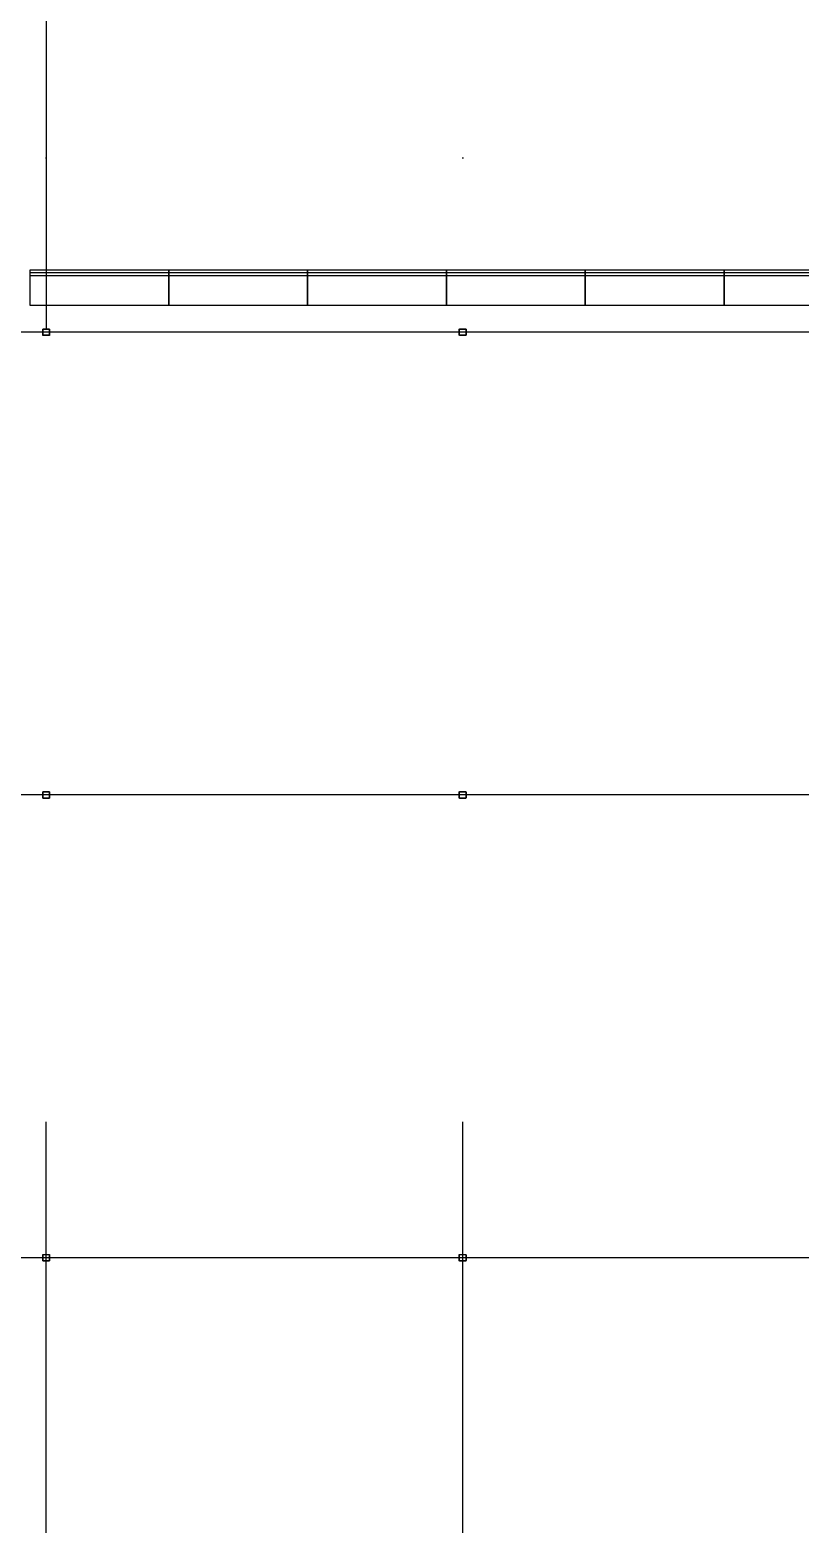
# Model space of a CAD drawing. Header units: millimetres. Extents: x 626570 to 643256, y 6233 to 11343.
# Drawn here: x 637879 to 638678, y 8210 to 9760 of the extents above; entities that cross this region are included whole.
import ezdxf

# ---------------------------------------------------------------- set-up
doc = ezdxf.new("R2010")
doc.units = ezdxf.units.MM
doc.header["$LTSCALE"] = 4000
doc.header["$MEASUREMENT"] = 0
doc.linetypes.add('DASHDOT', pattern=[1, 0.5, -0.25, 0, -0.25])
doc.layers.get('0').update_dxf_attribs({"linetype": 'CONTINUOUS'})
for name, color, linetype in [('1', 4, 'DASHDOT'), ('CALLOUTS', 7, 'CONTINUOUS'), ('MASTERFOUNDATION_1', 4, 'DASHDOT'), ('MASTERFOUNDATION_25', 7, 'CONTINUOUS'), ('RAP-NEW-20FT6', 4, 'CONTINUOUS')]:
    doc.layers.add(name, color=color, linetype=linetype)

# ---------------------------------------------------------------- blocks, each defined once
blk = doc.blocks.new('36-1265')
for p, q in [((0, 15.125), (144, 15.125)), ((0, 12.125), (144, 12.125))]:
    blk.add_line(p, q)
blk.add_lwpolyline([(0, 18.125), (144, 18.125), (144, -18.125), (0, -18.125)], close=True)
blk = doc.blocks.new('A$C74486B7B')
at = {"layer": 'RAP-NEW-20FT6', "ltscale": 0.25, "xscale": -1}
for p in [(-645.3, -281.3), (-501.3, -281.3), (-357.3, -281.3), (-213.3, -281.3), (-69.3, -281.3), (74.7, -281.3)]:
    blk.add_blockref('36-1265', p, dxfattribs=at)

msp = doc.modelspace()

# ---------------------------------------------------------------- linework, layer by layer
at = {"layer": '1', "linetype": 'Continuous'}
msp.add_line((637895.9, 9922.6), (637895.9, 9450.6), dxfattribs=at)
at = {"layer": 'MASTERFOUNDATION_1', "linetype": 'DASHDOT'}
for p, q in [((637895.9, 6627.5), (637895.9, 11123.2)), ((638328, 6627.5), (638328, 11123.2)), ((643023.9, 9446.6), (626796.6, 9446.6)), ((643023.9, 8966.6), (626796.6, 8966.6)), ((643023.9, 8486.6), (626795.2, 8486.6))]:
    msp.add_line(p, q, dxfattribs=at)
at = {"layer": 'MASTERFOUNDATION_25', "linetype": 'Continuous', "flags": 128}
for points in [[(637893.1, 9450.1), (637898.8, 9450.1), (637898.8, 9450.1), (637898.9, 9450.1), (637898.9, 9450.1), (637898.9, 9450.1), (637898.9, 9450.1), (637899, 9450.1), (637899, 9450.1), (637899, 9450.1), (637899, 9450.1), (637899, 9450.1), (637899.1, 9450.1), (637899.1, 9450.1), (637899.1, 9450), (637899.1, 9450), (637899.1, 9450), (637899.2, 9450), (637899.2, 9450), (637899.2, 9450), (637899.2, 9450), (637899.2, 9450), (637899.2, 9449.9), (637899.3, 9449.9), (637899.3, 9449.9), (637899.3, 9449.9), (637899.3, 9449.9), (637899.3, 9449.9), (637899.3, 9449.9), (637899.3, 9449.8), (637899.4, 9449.8), (637899.4, 9449.8), (637899.4, 9449.8), (637899.4, 9449.8), (637899.4, 9449.7), (637899.4, 9449.7), (637899.4, 9449.7), (637899.4, 9449.7), (637899.4, 9449.7), (637899.4, 9449.6), (637899.4, 9449.6), (637899.4, 9449.6), (637899.4, 9449.6), (637899.4, 9449.6), (637899.4, 9449.5), (637899.4, 9449.5), (637899.4, 9449.5), (637899.4, 9443.7), (637899.4, 9443.7), (637899.4, 9443.7), (637899.4, 9443.7), (637899.4, 9443.6), (637899.4, 9443.6), (637899.4, 9443.6), (637899.4, 9443.6), (637899.4, 9443.6), (637899.4, 9443.5), (637899.4, 9443.5), (637899.4, 9443.5), (637899.4, 9443.5), (637899.4, 9443.5), (637899.4, 9443.4), (637899.4, 9443.4), (637899.4, 9443.4), (637899.3, 9443.4), (637899.3, 9443.4), (637899.3, 9443.3), (637899.3, 9443.3), (637899.3, 9443.3), (637899.3, 9443.3), (637899.3, 9443.3), (637899.2, 9443.3), (637899.2, 9443.3), (637899.2, 9443.2), (637899.2, 9443.2), (637899.2, 9443.2), (637899.2, 9443.2), (637899.1, 9443.2), (637899.1, 9443.2), (637899.1, 9443.2), (637899.1, 9443.2), (637899.1, 9443.2), (637899, 9443.1), (637899, 9443.1), (637899, 9443.1), (637899, 9443.1), (637899, 9443.1), (637898.9, 9443.1), (637898.9, 9443.1), (637898.9, 9443.1), (637898.9, 9443.1), (637898.8, 9443.1), (637898.8, 9443.1), (637893.1, 9443.1), (637893, 9443.1), (637893, 9443.1), (637893, 9443.1), (637893, 9443.1), (637893, 9443.1), (637892.9, 9443.1), (637892.9, 9443.1), (637892.9, 9443.1), (637892.9, 9443.1), (637892.9, 9443.1), (637892.8, 9443.2), (637892.8, 9443.2), (637892.8, 9443.2), (637892.8, 9443.2), (637892.8, 9443.2), (637892.7, 9443.2), (637892.7, 9443.2), (637892.7, 9443.2), (637892.7, 9443.2), (637892.7, 9443.3), (637892.7, 9443.3), (637892.6, 9443.3), (637892.6, 9443.3), (637892.6, 9443.3), (637892.6, 9443.3), (637892.6, 9443.3), (637892.6, 9443.4), (637892.6, 9443.4), (637892.5, 9443.4), (637892.5, 9443.4), (637892.5, 9443.4), (637892.5, 9443.5), (637892.5, 9443.5), (637892.5, 9443.5), (637892.5, 9443.5), (637892.5, 9443.5), (637892.5, 9443.6), (637892.5, 9443.6), (637892.5, 9443.6), (637892.5, 9443.6), (637892.5, 9443.6), (637892.5, 9443.7), (637892.5, 9443.7), (637892.4, 9443.7), (637892.4, 9443.7), (637892.4, 9449.5), (637892.4, 9449.5), (637892.5, 9449.5), (637892.5, 9449.6), (637892.5, 9449.6), (637892.5, 9449.6), (637892.5, 9449.6), (637892.5, 9449.6), (637892.5, 9449.7), (637892.5, 9449.7), (637892.5, 9449.7), (637892.5, 9449.7), (637892.5, 9449.7), (637892.5, 9449.8), (637892.5, 9449.8), (637892.5, 9449.8), (637892.5, 9449.8), (637892.6, 9449.8), (637892.6, 9449.9), (637892.6, 9449.9), (637892.6, 9449.9), (637892.6, 9449.9), (637892.6, 9449.9), (637892.6, 9449.9), (637892.7, 9449.9), (637892.7, 9450), (637892.7, 9450), (637892.7, 9450), (637892.7, 9450), (637892.7, 9450), (637892.8, 9450), (637892.8, 9450), (637892.8, 9450), (637892.8, 9450.1), (637892.8, 9450.1), (637892.9, 9450.1), (637892.9, 9450.1), (637892.9, 9450.1), (637892.9, 9450.1), (637892.9, 9450.1), (637893, 9450.1), (637893, 9450.1), (637893, 9450.1), (637893, 9450.1), (637893, 9450.1), (637893.1, 9450.1)], [(637893.1, 9449.8), (637898.8, 9449.8), (637898.8, 9449.8), (637898.8, 9449.8), (637898.9, 9449.8), (637898.9, 9449.8), (637898.9, 9449.8), (637898.9, 9449.8), (637898.9, 9449.8), (637898.9, 9449.8), (637898.9, 9449.8), (637898.9, 9449.8), (637898.9, 9449.8), (637899, 9449.8), (637899, 9449.8), (637899, 9449.8), (637899, 9449.8), (637899, 9449.7), (637899, 9449.7), (637899, 9449.7), (637899, 9449.7), (637899, 9449.7), (637899, 9449.7), (637899, 9449.7), (637899, 9449.7), (637899.1, 9449.7), (637899.1, 9449.7), (637899.1, 9449.7), (637899.1, 9449.7), (637899.1, 9449.7), (637899.1, 9449.7), (637899.1, 9449.6), (637899.1, 9449.6), (637899.1, 9449.6), (637899.1, 9449.6), (637899.1, 9449.6), (637899.1, 9449.6), (637899.1, 9449.6), (637899.1, 9449.6), (637899.1, 9449.6), (637899.1, 9449.6), (637899.1, 9449.5), (637899.1, 9449.5), (637899.1, 9449.5), (637899.1, 9449.5), (637899.1, 9449.5), (637899.1, 9449.5), (637899.1, 9443.7), (637899.1, 9443.7), (637899.1, 9443.7), (637899.1, 9443.7), (637899.1, 9443.7), (637899.1, 9443.7), (637899.1, 9443.7), (637899.1, 9443.7), (637899.1, 9443.6), (637899.1, 9443.6), (637899.1, 9443.6), (637899.1, 9443.6), (637899.1, 9443.6), (637899.1, 9443.6), (637899.1, 9443.6), (637899.1, 9443.6), (637899.1, 9443.6), (637899.1, 9443.6), (637899.1, 9443.5), (637899.1, 9443.5), (637899.1, 9443.5), (637899.1, 9443.5), (637899, 9443.5), (637899, 9443.5), (637899, 9443.5), (637899, 9443.5), (637899, 9443.5), (637899, 9443.5), (637899, 9443.5), (637899, 9443.5), (637899, 9443.5), (637899, 9443.5), (637899, 9443.5), (637899, 9443.4), (637898.9, 9443.4), (637898.9, 9443.4), (637898.9, 9443.4), (637898.9, 9443.4), (637898.9, 9443.4), (637898.9, 9443.4), (637898.9, 9443.4), (637898.9, 9443.4), (637898.9, 9443.4), (637898.8, 9443.4), (637898.8, 9443.4), (637898.8, 9443.4), (637893.1, 9443.4), (637893.1, 9443.4), (637893, 9443.4), (637893, 9443.4), (637893, 9443.4), (637893, 9443.4), (637893, 9443.4), (637893, 9443.4), (637893, 9443.4), (637893, 9443.4), (637893, 9443.4), (637893, 9443.4), (637892.9, 9443.4), (637892.9, 9443.5), (637892.9, 9443.5), (637892.9, 9443.5), (637892.9, 9443.5), (637892.9, 9443.5), (637892.9, 9443.5), (637892.9, 9443.5), (637892.9, 9443.5), (637892.9, 9443.5), (637892.9, 9443.5), (637892.8, 9443.5), (637892.8, 9443.5), (637892.8, 9443.5), (637892.8, 9443.5), (637892.8, 9443.5), (637892.8, 9443.6), (637892.8, 9443.6), (637892.8, 9443.6), (637892.8, 9443.6), (637892.8, 9443.6), (637892.8, 9443.6), (637892.8, 9443.6), (637892.8, 9443.6), (637892.8, 9443.6), (637892.8, 9443.6), (637892.8, 9443.7), (637892.8, 9443.7), (637892.8, 9443.7), (637892.8, 9443.7), (637892.8, 9443.7), (637892.8, 9443.7), (637892.8, 9443.7), (637892.8, 9443.7), (637892.8, 9449.5), (637892.8, 9449.5), (637892.8, 9449.5), (637892.8, 9449.5), (637892.8, 9449.5), (637892.8, 9449.5), (637892.8, 9449.6), (637892.8, 9449.6), (637892.8, 9449.6), (637892.8, 9449.6), (637892.8, 9449.6), (637892.8, 9449.6), (637892.8, 9449.6), (637892.8, 9449.6), (637892.8, 9449.6), (637892.8, 9449.6), (637892.8, 9449.7), (637892.8, 9449.7), (637892.8, 9449.7), (637892.8, 9449.7), (637892.8, 9449.7), (637892.8, 9449.7), (637892.8, 9449.7), (637892.9, 9449.7), (637892.9, 9449.7), (637892.9, 9449.7), (637892.9, 9449.7), (637892.9, 9449.7), (637892.9, 9449.7), (637892.9, 9449.7), (637892.9, 9449.8), (637892.9, 9449.8), (637892.9, 9449.8), (637892.9, 9449.8), (637893, 9449.8), (637893, 9449.8), (637893, 9449.8), (637893, 9449.8), (637893, 9449.8), (637893, 9449.8), (637893, 9449.8), (637893, 9449.8), (637893, 9449.8), (637893, 9449.8), (637893.1, 9449.8), (637893.1, 9449.8)], [(638325.1, 9450.1), (638330.8, 9450.1), (638330.9, 9450.1), (638330.9, 9450.1), (638330.9, 9450.1), (638330.9, 9450.1), (638330.9, 9450.1), (638331, 9450.1), (638331, 9450.1), (638331, 9450.1), (638331, 9450.1), (638331, 9450.1), (638331.1, 9450.1), (638331.1, 9450.1), (638331.1, 9450), (638331.1, 9450), (638331.1, 9450), (638331.2, 9450), (638331.2, 9450), (638331.2, 9450), (638331.2, 9450), (638331.2, 9450), (638331.3, 9449.9), (638331.3, 9449.9), (638331.3, 9449.9), (638331.3, 9449.9), (638331.3, 9449.9), (638331.3, 9449.9), (638331.3, 9449.9), (638331.4, 9449.8), (638331.4, 9449.8), (638331.4, 9449.8), (638331.4, 9449.8), (638331.4, 9449.8), (638331.4, 9449.7), (638331.4, 9449.7), (638331.4, 9449.7), (638331.4, 9449.7), (638331.4, 9449.7), (638331.4, 9449.6), (638331.4, 9449.6), (638331.4, 9449.6), (638331.5, 9449.6), (638331.5, 9449.6), (638331.5, 9449.5), (638331.5, 9449.5), (638331.5, 9449.5), (638331.5, 9443.7), (638331.5, 9443.7), (638331.5, 9443.7), (638331.5, 9443.7), (638331.5, 9443.6), (638331.4, 9443.6), (638331.4, 9443.6), (638331.4, 9443.6), (638331.4, 9443.6), (638331.4, 9443.5), (638331.4, 9443.5), (638331.4, 9443.5), (638331.4, 9443.5), (638331.4, 9443.5), (638331.4, 9443.4), (638331.4, 9443.4), (638331.4, 9443.4), (638331.4, 9443.4), (638331.3, 9443.4), (638331.3, 9443.3), (638331.3, 9443.3), (638331.3, 9443.3), (638331.3, 9443.3), (638331.3, 9443.3), (638331.3, 9443.3), (638331.2, 9443.3), (638331.2, 9443.2), (638331.2, 9443.2), (638331.2, 9443.2), (638331.2, 9443.2), (638331.1, 9443.2), (638331.1, 9443.2), (638331.1, 9443.2), (638331.1, 9443.2), (638331.1, 9443.2), (638331, 9443.1), (638331, 9443.1), (638331, 9443.1), (638331, 9443.1), (638331, 9443.1), (638330.9, 9443.1), (638330.9, 9443.1), (638330.9, 9443.1), (638330.9, 9443.1), (638330.9, 9443.1), (638330.8, 9443.1), (638325.1, 9443.1), (638325.1, 9443.1), (638325, 9443.1), (638325, 9443.1), (638325, 9443.1), (638325, 9443.1), (638324.9, 9443.1), (638324.9, 9443.1), (638324.9, 9443.1), (638324.9, 9443.1), (638324.9, 9443.1), (638324.8, 9443.2), (638324.8, 9443.2), (638324.8, 9443.2), (638324.8, 9443.2), (638324.8, 9443.2), (638324.7, 9443.2), (638324.7, 9443.2), (638324.7, 9443.2), (638324.7, 9443.2), (638324.7, 9443.3), (638324.7, 9443.3), (638324.6, 9443.3), (638324.6, 9443.3), (638324.6, 9443.3), (638324.6, 9443.3), (638324.6, 9443.3), (638324.6, 9443.4), (638324.6, 9443.4), (638324.6, 9443.4), (638324.5, 9443.4), (638324.5, 9443.4), (638324.5, 9443.5), (638324.5, 9443.5), (638324.5, 9443.5), (638324.5, 9443.5), (638324.5, 9443.5), (638324.5, 9443.6), (638324.5, 9443.6), (638324.5, 9443.6), (638324.5, 9443.6), (638324.5, 9443.6), (638324.5, 9443.7), (638324.5, 9443.7), (638324.5, 9443.7), (638324.5, 9443.7), (638324.5, 9449.5), (638324.5, 9449.5), (638324.5, 9449.5), (638324.5, 9449.6), (638324.5, 9449.6), (638324.5, 9449.6), (638324.5, 9449.6), (638324.5, 9449.6), (638324.5, 9449.7), (638324.5, 9449.7), (638324.5, 9449.7), (638324.5, 9449.7), (638324.5, 9449.7), (638324.5, 9449.8), (638324.5, 9449.8), (638324.5, 9449.8), (638324.6, 9449.8), (638324.6, 9449.8), (638324.6, 9449.9), (638324.6, 9449.9), (638324.6, 9449.9), (638324.6, 9449.9), (638324.6, 9449.9), (638324.6, 9449.9), (638324.7, 9449.9), (638324.7, 9450), (638324.7, 9450), (638324.7, 9450), (638324.7, 9450), (638324.7, 9450), (638324.8, 9450), (638324.8, 9450), (638324.8, 9450), (638324.8, 9450.1), (638324.8, 9450.1), (638324.9, 9450.1), (638324.9, 9450.1), (638324.9, 9450.1), (638324.9, 9450.1), (638324.9, 9450.1), (638325, 9450.1), (638325, 9450.1), (638325, 9450.1), (638325, 9450.1), (638325.1, 9450.1), (638325.1, 9450.1)], [(638325.1, 9449.8), (638330.8, 9449.8), (638330.8, 9449.8), (638330.9, 9449.8), (638330.9, 9449.8), (638330.9, 9449.8), (638330.9, 9449.8), (638330.9, 9449.8), (638330.9, 9449.8), (638330.9, 9449.8), (638330.9, 9449.8), (638330.9, 9449.8), (638331, 9449.8), (638331, 9449.8), (638331, 9449.8), (638331, 9449.8), (638331, 9449.8), (638331, 9449.7), (638331, 9449.7), (638331, 9449.7), (638331, 9449.7), (638331, 9449.7), (638331, 9449.7), (638331.1, 9449.7), (638331.1, 9449.7), (638331.1, 9449.7), (638331.1, 9449.7), (638331.1, 9449.7), (638331.1, 9449.7), (638331.1, 9449.7), (638331.1, 9449.7), (638331.1, 9449.6), (638331.1, 9449.6), (638331.1, 9449.6), (638331.1, 9449.6), (638331.1, 9449.6), (638331.1, 9449.6), (638331.1, 9449.6), (638331.1, 9449.6), (638331.1, 9449.6), (638331.1, 9449.6), (638331.1, 9449.5), (638331.1, 9449.5), (638331.1, 9449.5), (638331.1, 9449.5), (638331.1, 9449.5), (638331.1, 9449.5), (638331.1, 9443.7), (638331.1, 9443.7), (638331.1, 9443.7), (638331.1, 9443.7), (638331.1, 9443.7), (638331.1, 9443.7), (638331.1, 9443.7), (638331.1, 9443.7), (638331.1, 9443.6), (638331.1, 9443.6), (638331.1, 9443.6), (638331.1, 9443.6), (638331.1, 9443.6), (638331.1, 9443.6), (638331.1, 9443.6), (638331.1, 9443.6), (638331.1, 9443.6), (638331.1, 9443.6), (638331.1, 9443.5), (638331.1, 9443.5), (638331.1, 9443.5), (638331.1, 9443.5), (638331.1, 9443.5), (638331.1, 9443.5), (638331, 9443.5), (638331, 9443.5), (638331, 9443.5), (638331, 9443.5), (638331, 9443.5), (638331, 9443.5), (638331, 9443.5), (638331, 9443.5), (638331, 9443.5), (638331, 9443.4), (638331, 9443.4), (638330.9, 9443.4), (638330.9, 9443.4), (638330.9, 9443.4), (638330.9, 9443.4), (638330.9, 9443.4), (638330.9, 9443.4), (638330.9, 9443.4), (638330.9, 9443.4), (638330.9, 9443.4), (638330.8, 9443.4), (638330.8, 9443.4), (638325.1, 9443.4), (638325.1, 9443.4), (638325.1, 9443.4), (638325, 9443.4), (638325, 9443.4), (638325, 9443.4), (638325, 9443.4), (638325, 9443.4), (638325, 9443.4), (638325, 9443.4), (638325, 9443.4), (638325, 9443.4), (638325, 9443.4), (638324.9, 9443.5), (638324.9, 9443.5), (638324.9, 9443.5), (638324.9, 9443.5), (638324.9, 9443.5), (638324.9, 9443.5), (638324.9, 9443.5), (638324.9, 9443.5), (638324.9, 9443.5), (638324.9, 9443.5), (638324.9, 9443.5), (638324.8, 9443.5), (638324.8, 9443.5), (638324.8, 9443.5), (638324.8, 9443.5), (638324.8, 9443.6), (638324.8, 9443.6), (638324.8, 9443.6), (638324.8, 9443.6), (638324.8, 9443.6), (638324.8, 9443.6), (638324.8, 9443.6), (638324.8, 9443.6), (638324.8, 9443.6), (638324.8, 9443.6), (638324.8, 9443.7), (638324.8, 9443.7), (638324.8, 9443.7), (638324.8, 9443.7), (638324.8, 9443.7), (638324.8, 9443.7), (638324.8, 9443.7), (638324.8, 9443.7), (638324.8, 9449.5), (638324.8, 9449.5), (638324.8, 9449.5), (638324.8, 9449.5), (638324.8, 9449.5), (638324.8, 9449.5), (638324.8, 9449.6), (638324.8, 9449.6), (638324.8, 9449.6), (638324.8, 9449.6), (638324.8, 9449.6), (638324.8, 9449.6), (638324.8, 9449.6), (638324.8, 9449.6), (638324.8, 9449.6), (638324.8, 9449.6), (638324.8, 9449.7), (638324.8, 9449.7), (638324.8, 9449.7), (638324.8, 9449.7), (638324.8, 9449.7), (638324.8, 9449.7), (638324.9, 9449.7), (638324.9, 9449.7), (638324.9, 9449.7), (638324.9, 9449.7), (638324.9, 9449.7), (638324.9, 9449.7), (638324.9, 9449.7), (638324.9, 9449.7), (638324.9, 9449.8), (638324.9, 9449.8), (638324.9, 9449.8), (638325, 9449.8), (638325, 9449.8), (638325, 9449.8), (638325, 9449.8), (638325, 9449.8), (638325, 9449.8), (638325, 9449.8), (638325, 9449.8), (638325, 9449.8), (638325, 9449.8), (638325.1, 9449.8), (638325.1, 9449.8), (638325.1, 9449.8)], [(637893.1, 8970.1), (637898.8, 8970.1), (637898.8, 8970.1), (637898.9, 8970.1), (637898.9, 8970.1), (637898.9, 8970.1), (637898.9, 8970.1), (637899, 8970.1), (637899, 8970.1), (637899, 8970.1), (637899, 8970.1), (637899, 8970.1), (637899.1, 8970.1), (637899.1, 8970.1), (637899.1, 8970), (637899.1, 8970), (637899.1, 8970), (637899.2, 8970), (637899.2, 8970), (637899.2, 8970), (637899.2, 8970), (637899.2, 8970), (637899.2, 8969.9), (637899.3, 8969.9), (637899.3, 8969.9), (637899.3, 8969.9), (637899.3, 8969.9), (637899.3, 8969.9), (637899.3, 8969.9), (637899.3, 8969.8), (637899.4, 8969.8), (637899.4, 8969.8), (637899.4, 8969.8), (637899.4, 8969.8), (637899.4, 8969.7), (637899.4, 8969.7), (637899.4, 8969.7), (637899.4, 8969.7), (637899.4, 8969.7), (637899.4, 8969.6), (637899.4, 8969.6), (637899.4, 8969.6), (637899.4, 8969.6), (637899.4, 8969.6), (637899.4, 8969.5), (637899.4, 8969.5), (637899.4, 8969.5), (637899.4, 8963.7), (637899.4, 8963.7), (637899.4, 8963.7), (637899.4, 8963.7), (637899.4, 8963.6), (637899.4, 8963.6), (637899.4, 8963.6), (637899.4, 8963.6), (637899.4, 8963.6), (637899.4, 8963.5), (637899.4, 8963.5), (637899.4, 8963.5), (637899.4, 8963.5), (637899.4, 8963.5), (637899.4, 8963.4), (637899.4, 8963.4), (637899.4, 8963.4), (637899.3, 8963.4), (637899.3, 8963.4), (637899.3, 8963.3), (637899.3, 8963.3), (637899.3, 8963.3), (637899.3, 8963.3), (637899.3, 8963.3), (637899.2, 8963.3), (637899.2, 8963.3), (637899.2, 8963.2), (637899.2, 8963.2), (637899.2, 8963.2), (637899.2, 8963.2), (637899.1, 8963.2), (637899.1, 8963.2), (637899.1, 8963.2), (637899.1, 8963.2), (637899.1, 8963.2), (637899, 8963.1), (637899, 8963.1), (637899, 8963.1), (637899, 8963.1), (637899, 8963.1), (637898.9, 8963.1), (637898.9, 8963.1), (637898.9, 8963.1), (637898.9, 8963.1), (637898.8, 8963.1), (637898.8, 8963.1), (637893.1, 8963.1), (637893, 8963.1), (637893, 8963.1), (637893, 8963.1), (637893, 8963.1), (637893, 8963.1), (637892.9, 8963.1), (637892.9, 8963.1), (637892.9, 8963.1), (637892.9, 8963.1), (637892.9, 8963.1), (637892.8, 8963.2), (637892.8, 8963.2), (637892.8, 8963.2), (637892.8, 8963.2), (637892.8, 8963.2), (637892.7, 8963.2), (637892.7, 8963.2), (637892.7, 8963.2), (637892.7, 8963.2), (637892.7, 8963.3), (637892.7, 8963.3), (637892.6, 8963.3), (637892.6, 8963.3), (637892.6, 8963.3), (637892.6, 8963.3), (637892.6, 8963.3), (637892.6, 8963.4), (637892.6, 8963.4), (637892.5, 8963.4), (637892.5, 8963.4), (637892.5, 8963.4), (637892.5, 8963.5), (637892.5, 8963.5), (637892.5, 8963.5), (637892.5, 8963.5), (637892.5, 8963.5), (637892.5, 8963.6), (637892.5, 8963.6), (637892.5, 8963.6), (637892.5, 8963.6), (637892.5, 8963.6), (637892.5, 8963.7), (637892.5, 8963.7), (637892.4, 8963.7), (637892.4, 8963.7), (637892.4, 8969.5), (637892.4, 8969.5), (637892.5, 8969.5), (637892.5, 8969.6), (637892.5, 8969.6), (637892.5, 8969.6), (637892.5, 8969.6), (637892.5, 8969.6), (637892.5, 8969.7), (637892.5, 8969.7), (637892.5, 8969.7), (637892.5, 8969.7), (637892.5, 8969.7), (637892.5, 8969.8), (637892.5, 8969.8), (637892.5, 8969.8), (637892.5, 8969.8), (637892.6, 8969.8), (637892.6, 8969.9), (637892.6, 8969.9), (637892.6, 8969.9), (637892.6, 8969.9), (637892.6, 8969.9), (637892.6, 8969.9), (637892.7, 8969.9), (637892.7, 8970), (637892.7, 8970), (637892.7, 8970), (637892.7, 8970), (637892.7, 8970), (637892.8, 8970), (637892.8, 8970), (637892.8, 8970), (637892.8, 8970.1), (637892.8, 8970.1), (637892.9, 8970.1), (637892.9, 8970.1), (637892.9, 8970.1), (637892.9, 8970.1), (637892.9, 8970.1), (637893, 8970.1), (637893, 8970.1), (637893, 8970.1), (637893, 8970.1), (637893, 8970.1), (637893.1, 8970.1)], [(637893.1, 8969.8), (637898.8, 8969.8), (637898.8, 8969.8), (637898.8, 8969.8), (637898.9, 8969.8), (637898.9, 8969.8), (637898.9, 8969.8), (637898.9, 8969.8), (637898.9, 8969.8), (637898.9, 8969.8), (637898.9, 8969.8), (637898.9, 8969.8), (637898.9, 8969.8), (637899, 8969.8), (637899, 8969.8), (637899, 8969.8), (637899, 8969.8), (637899, 8969.7), (637899, 8969.7), (637899, 8969.7), (637899, 8969.7), (637899, 8969.7), (637899, 8969.7), (637899, 8969.7), (637899, 8969.7), (637899.1, 8969.7), (637899.1, 8969.7), (637899.1, 8969.7), (637899.1, 8969.7), (637899.1, 8969.7), (637899.1, 8969.7), (637899.1, 8969.6), (637899.1, 8969.6), (637899.1, 8969.6), (637899.1, 8969.6), (637899.1, 8969.6), (637899.1, 8969.6), (637899.1, 8969.6), (637899.1, 8969.6), (637899.1, 8969.6), (637899.1, 8969.6), (637899.1, 8969.5), (637899.1, 8969.5), (637899.1, 8969.5), (637899.1, 8969.5), (637899.1, 8969.5), (637899.1, 8969.5), (637899.1, 8963.7), (637899.1, 8963.7), (637899.1, 8963.7), (637899.1, 8963.7), (637899.1, 8963.7), (637899.1, 8963.7), (637899.1, 8963.7), (637899.1, 8963.7), (637899.1, 8963.6), (637899.1, 8963.6), (637899.1, 8963.6), (637899.1, 8963.6), (637899.1, 8963.6), (637899.1, 8963.6), (637899.1, 8963.6), (637899.1, 8963.6), (637899.1, 8963.6), (637899.1, 8963.6), (637899.1, 8963.5), (637899.1, 8963.5), (637899.1, 8963.5), (637899.1, 8963.5), (637899, 8963.5), (637899, 8963.5), (637899, 8963.5), (637899, 8963.5), (637899, 8963.5), (637899, 8963.5), (637899, 8963.5), (637899, 8963.5), (637899, 8963.5), (637899, 8963.5), (637899, 8963.5), (637899, 8963.4), (637898.9, 8963.4), (637898.9, 8963.4), (637898.9, 8963.4), (637898.9, 8963.4), (637898.9, 8963.4), (637898.9, 8963.4), (637898.9, 8963.4), (637898.9, 8963.4), (637898.9, 8963.4), (637898.8, 8963.4), (637898.8, 8963.4), (637898.8, 8963.4), (637893.1, 8963.4), (637893.1, 8963.4), (637893, 8963.4), (637893, 8963.4), (637893, 8963.4), (637893, 8963.4), (637893, 8963.4), (637893, 8963.4), (637893, 8963.4), (637893, 8963.4), (637893, 8963.4), (637893, 8963.4), (637892.9, 8963.4), (637892.9, 8963.5), (637892.9, 8963.5), (637892.9, 8963.5), (637892.9, 8963.5), (637892.9, 8963.5), (637892.9, 8963.5), (637892.9, 8963.5), (637892.9, 8963.5), (637892.9, 8963.5), (637892.9, 8963.5), (637892.8, 8963.5), (637892.8, 8963.5), (637892.8, 8963.5), (637892.8, 8963.5), (637892.8, 8963.5), (637892.8, 8963.6), (637892.8, 8963.6), (637892.8, 8963.6), (637892.8, 8963.6), (637892.8, 8963.6), (637892.8, 8963.6), (637892.8, 8963.6), (637892.8, 8963.6), (637892.8, 8963.6), (637892.8, 8963.6), (637892.8, 8963.7), (637892.8, 8963.7), (637892.8, 8963.7), (637892.8, 8963.7), (637892.8, 8963.7), (637892.8, 8963.7), (637892.8, 8963.7), (637892.8, 8963.7), (637892.8, 8969.5), (637892.8, 8969.5), (637892.8, 8969.5), (637892.8, 8969.5), (637892.8, 8969.5), (637892.8, 8969.5), (637892.8, 8969.6), (637892.8, 8969.6), (637892.8, 8969.6), (637892.8, 8969.6), (637892.8, 8969.6), (637892.8, 8969.6), (637892.8, 8969.6), (637892.8, 8969.6), (637892.8, 8969.6), (637892.8, 8969.6), (637892.8, 8969.7), (637892.8, 8969.7), (637892.8, 8969.7), (637892.8, 8969.7), (637892.8, 8969.7), (637892.8, 8969.7), (637892.8, 8969.7), (637892.9, 8969.7), (637892.9, 8969.7), (637892.9, 8969.7), (637892.9, 8969.7), (637892.9, 8969.7), (637892.9, 8969.7), (637892.9, 8969.7), (637892.9, 8969.8), (637892.9, 8969.8), (637892.9, 8969.8), (637892.9, 8969.8), (637893, 8969.8), (637893, 8969.8), (637893, 8969.8), (637893, 8969.8), (637893, 8969.8), (637893, 8969.8), (637893, 8969.8), (637893, 8969.8), (637893, 8969.8), (637893, 8969.8), (637893.1, 8969.8), (637893.1, 8969.8)], [(638325.1, 8970.1), (638330.8, 8970.1), (638330.9, 8970.1), (638330.9, 8970.1), (638330.9, 8970.1), (638330.9, 8970.1), (638330.9, 8970.1), (638331, 8970.1), (638331, 8970.1), (638331, 8970.1), (638331, 8970.1), (638331, 8970.1), (638331.1, 8970.1), (638331.1, 8970.1), (638331.1, 8970), (638331.1, 8970), (638331.1, 8970), (638331.2, 8970), (638331.2, 8970), (638331.2, 8970), (638331.2, 8970), (638331.2, 8970), (638331.3, 8969.9), (638331.3, 8969.9), (638331.3, 8969.9), (638331.3, 8969.9), (638331.3, 8969.9), (638331.3, 8969.9), (638331.3, 8969.9), (638331.4, 8969.8), (638331.4, 8969.8), (638331.4, 8969.8), (638331.4, 8969.8), (638331.4, 8969.8), (638331.4, 8969.7), (638331.4, 8969.7), (638331.4, 8969.7), (638331.4, 8969.7), (638331.4, 8969.7), (638331.4, 8969.6), (638331.4, 8969.6), (638331.4, 8969.6), (638331.5, 8969.6), (638331.5, 8969.6), (638331.5, 8969.5), (638331.5, 8969.5), (638331.5, 8969.5), (638331.5, 8963.7), (638331.5, 8963.7), (638331.5, 8963.7), (638331.5, 8963.7), (638331.5, 8963.6), (638331.4, 8963.6), (638331.4, 8963.6), (638331.4, 8963.6), (638331.4, 8963.6), (638331.4, 8963.5), (638331.4, 8963.5), (638331.4, 8963.5), (638331.4, 8963.5), (638331.4, 8963.5), (638331.4, 8963.4), (638331.4, 8963.4), (638331.4, 8963.4), (638331.4, 8963.4), (638331.3, 8963.4), (638331.3, 8963.3), (638331.3, 8963.3), (638331.3, 8963.3), (638331.3, 8963.3), (638331.3, 8963.3), (638331.3, 8963.3), (638331.2, 8963.3), (638331.2, 8963.2), (638331.2, 8963.2), (638331.2, 8963.2), (638331.2, 8963.2), (638331.1, 8963.2), (638331.1, 8963.2), (638331.1, 8963.2), (638331.1, 8963.2), (638331.1, 8963.2), (638331, 8963.1), (638331, 8963.1), (638331, 8963.1), (638331, 8963.1), (638331, 8963.1), (638330.9, 8963.1), (638330.9, 8963.1), (638330.9, 8963.1), (638330.9, 8963.1), (638330.9, 8963.1), (638330.8, 8963.1), (638325.1, 8963.1), (638325.1, 8963.1), (638325, 8963.1), (638325, 8963.1), (638325, 8963.1), (638325, 8963.1), (638324.9, 8963.1), (638324.9, 8963.1), (638324.9, 8963.1), (638324.9, 8963.1), (638324.9, 8963.1), (638324.8, 8963.2), (638324.8, 8963.2), (638324.8, 8963.2), (638324.8, 8963.2), (638324.8, 8963.2), (638324.7, 8963.2), (638324.7, 8963.2), (638324.7, 8963.2), (638324.7, 8963.2), (638324.7, 8963.3), (638324.7, 8963.3), (638324.6, 8963.3), (638324.6, 8963.3), (638324.6, 8963.3), (638324.6, 8963.3), (638324.6, 8963.3), (638324.6, 8963.4), (638324.6, 8963.4), (638324.6, 8963.4), (638324.5, 8963.4), (638324.5, 8963.4), (638324.5, 8963.5), (638324.5, 8963.5), (638324.5, 8963.5), (638324.5, 8963.5), (638324.5, 8963.5), (638324.5, 8963.6), (638324.5, 8963.6), (638324.5, 8963.6), (638324.5, 8963.6), (638324.5, 8963.6), (638324.5, 8963.7), (638324.5, 8963.7), (638324.5, 8963.7), (638324.5, 8963.7), (638324.5, 8969.5), (638324.5, 8969.5), (638324.5, 8969.5), (638324.5, 8969.6), (638324.5, 8969.6), (638324.5, 8969.6), (638324.5, 8969.6), (638324.5, 8969.6), (638324.5, 8969.7), (638324.5, 8969.7), (638324.5, 8969.7), (638324.5, 8969.7), (638324.5, 8969.7), (638324.5, 8969.8), (638324.5, 8969.8), (638324.5, 8969.8), (638324.6, 8969.8), (638324.6, 8969.8), (638324.6, 8969.9), (638324.6, 8969.9), (638324.6, 8969.9), (638324.6, 8969.9), (638324.6, 8969.9), (638324.6, 8969.9), (638324.7, 8969.9), (638324.7, 8970), (638324.7, 8970), (638324.7, 8970), (638324.7, 8970), (638324.7, 8970), (638324.8, 8970), (638324.8, 8970), (638324.8, 8970), (638324.8, 8970.1), (638324.8, 8970.1), (638324.9, 8970.1), (638324.9, 8970.1), (638324.9, 8970.1), (638324.9, 8970.1), (638324.9, 8970.1), (638325, 8970.1), (638325, 8970.1), (638325, 8970.1), (638325, 8970.1), (638325.1, 8970.1), (638325.1, 8970.1)], [(638325.1, 8969.8), (638330.8, 8969.8), (638330.8, 8969.8), (638330.9, 8969.8), (638330.9, 8969.8), (638330.9, 8969.8), (638330.9, 8969.8), (638330.9, 8969.8), (638330.9, 8969.8), (638330.9, 8969.8), (638330.9, 8969.8), (638330.9, 8969.8), (638331, 8969.8), (638331, 8969.8), (638331, 8969.8), (638331, 8969.8), (638331, 8969.8), (638331, 8969.7), (638331, 8969.7), (638331, 8969.7), (638331, 8969.7), (638331, 8969.7), (638331, 8969.7), (638331.1, 8969.7), (638331.1, 8969.7), (638331.1, 8969.7), (638331.1, 8969.7), (638331.1, 8969.7), (638331.1, 8969.7), (638331.1, 8969.7), (638331.1, 8969.7), (638331.1, 8969.6), (638331.1, 8969.6), (638331.1, 8969.6), (638331.1, 8969.6), (638331.1, 8969.6), (638331.1, 8969.6), (638331.1, 8969.6), (638331.1, 8969.6), (638331.1, 8969.6), (638331.1, 8969.6), (638331.1, 8969.5), (638331.1, 8969.5), (638331.1, 8969.5), (638331.1, 8969.5), (638331.1, 8969.5), (638331.1, 8969.5), (638331.1, 8963.7), (638331.1, 8963.7), (638331.1, 8963.7), (638331.1, 8963.7), (638331.1, 8963.7), (638331.1, 8963.7), (638331.1, 8963.7), (638331.1, 8963.7), (638331.1, 8963.6), (638331.1, 8963.6), (638331.1, 8963.6), (638331.1, 8963.6), (638331.1, 8963.6), (638331.1, 8963.6), (638331.1, 8963.6), (638331.1, 8963.6), (638331.1, 8963.6), (638331.1, 8963.6), (638331.1, 8963.5), (638331.1, 8963.5), (638331.1, 8963.5), (638331.1, 8963.5), (638331.1, 8963.5), (638331.1, 8963.5), (638331, 8963.5), (638331, 8963.5), (638331, 8963.5), (638331, 8963.5), (638331, 8963.5), (638331, 8963.5), (638331, 8963.5), (638331, 8963.5), (638331, 8963.5), (638331, 8963.4), (638331, 8963.4), (638330.9, 8963.4), (638330.9, 8963.4), (638330.9, 8963.4), (638330.9, 8963.4), (638330.9, 8963.4), (638330.9, 8963.4), (638330.9, 8963.4), (638330.9, 8963.4), (638330.9, 8963.4), (638330.8, 8963.4), (638330.8, 8963.4), (638325.1, 8963.4), (638325.1, 8963.4), (638325.1, 8963.4), (638325, 8963.4), (638325, 8963.4), (638325, 8963.4), (638325, 8963.4), (638325, 8963.4), (638325, 8963.4), (638325, 8963.4), (638325, 8963.4), (638325, 8963.4), (638325, 8963.4), (638324.9, 8963.5), (638324.9, 8963.5), (638324.9, 8963.5), (638324.9, 8963.5), (638324.9, 8963.5), (638324.9, 8963.5), (638324.9, 8963.5), (638324.9, 8963.5), (638324.9, 8963.5), (638324.9, 8963.5), (638324.9, 8963.5), (638324.8, 8963.5), (638324.8, 8963.5), (638324.8, 8963.5), (638324.8, 8963.5), (638324.8, 8963.6), (638324.8, 8963.6), (638324.8, 8963.6), (638324.8, 8963.6), (638324.8, 8963.6), (638324.8, 8963.6), (638324.8, 8963.6), (638324.8, 8963.6), (638324.8, 8963.6), (638324.8, 8963.6), (638324.8, 8963.7), (638324.8, 8963.7), (638324.8, 8963.7), (638324.8, 8963.7), (638324.8, 8963.7), (638324.8, 8963.7), (638324.8, 8963.7), (638324.8, 8963.7), (638324.8, 8969.5), (638324.8, 8969.5), (638324.8, 8969.5), (638324.8, 8969.5), (638324.8, 8969.5), (638324.8, 8969.5), (638324.8, 8969.6), (638324.8, 8969.6), (638324.8, 8969.6), (638324.8, 8969.6), (638324.8, 8969.6), (638324.8, 8969.6), (638324.8, 8969.6), (638324.8, 8969.6), (638324.8, 8969.6), (638324.8, 8969.6), (638324.8, 8969.7), (638324.8, 8969.7), (638324.8, 8969.7), (638324.8, 8969.7), (638324.8, 8969.7), (638324.8, 8969.7), (638324.9, 8969.7), (638324.9, 8969.7), (638324.9, 8969.7), (638324.9, 8969.7), (638324.9, 8969.7), (638324.9, 8969.7), (638324.9, 8969.7), (638324.9, 8969.7), (638324.9, 8969.8), (638324.9, 8969.8), (638324.9, 8969.8), (638325, 8969.8), (638325, 8969.8), (638325, 8969.8), (638325, 8969.8), (638325, 8969.8), (638325, 8969.8), (638325, 8969.8), (638325, 8969.8), (638325, 8969.8), (638325, 8969.8), (638325.1, 8969.8), (638325.1, 8969.8), (638325.1, 8969.8)], [(637893.1, 8490.1), (637898.8, 8490.1), (637898.8, 8490.1), (637898.9, 8490.1), (637898.9, 8490.1), (637898.9, 8490.1), (637898.9, 8490.1), (637899, 8490.1), (637899, 8490.1), (637899, 8490.1), (637899, 8490.1), (637899, 8490.1), (637899.1, 8490.1), (637899.1, 8490.1), (637899.1, 8490), (637899.1, 8490), (637899.1, 8490), (637899.2, 8490), (637899.2, 8490), (637899.2, 8490), (637899.2, 8490), (637899.2, 8490), (637899.2, 8489.9), (637899.3, 8489.9), (637899.3, 8489.9), (637899.3, 8489.9), (637899.3, 8489.9), (637899.3, 8489.9), (637899.3, 8489.9), (637899.3, 8489.8), (637899.4, 8489.8), (637899.4, 8489.8), (637899.4, 8489.8), (637899.4, 8489.8), (637899.4, 8489.7), (637899.4, 8489.7), (637899.4, 8489.7), (637899.4, 8489.7), (637899.4, 8489.7), (637899.4, 8489.6), (637899.4, 8489.6), (637899.4, 8489.6), (637899.4, 8489.6), (637899.4, 8489.6), (637899.4, 8489.5), (637899.4, 8489.5), (637899.4, 8489.5), (637899.4, 8483.7), (637899.4, 8483.7), (637899.4, 8483.7), (637899.4, 8483.7), (637899.4, 8483.6), (637899.4, 8483.6), (637899.4, 8483.6), (637899.4, 8483.6), (637899.4, 8483.6), (637899.4, 8483.5), (637899.4, 8483.5), (637899.4, 8483.5), (637899.4, 8483.5), (637899.4, 8483.5), (637899.4, 8483.4), (637899.4, 8483.4), (637899.4, 8483.4), (637899.3, 8483.4), (637899.3, 8483.4), (637899.3, 8483.3), (637899.3, 8483.3), (637899.3, 8483.3), (637899.3, 8483.3), (637899.3, 8483.3), (637899.2, 8483.3), (637899.2, 8483.3), (637899.2, 8483.2), (637899.2, 8483.2), (637899.2, 8483.2), (637899.2, 8483.2), (637899.1, 8483.2), (637899.1, 8483.2), (637899.1, 8483.2), (637899.1, 8483.2), (637899.1, 8483.2), (637899, 8483.1), (637899, 8483.1), (637899, 8483.1), (637899, 8483.1), (637899, 8483.1), (637898.9, 8483.1), (637898.9, 8483.1), (637898.9, 8483.1), (637898.9, 8483.1), (637898.8, 8483.1), (637898.8, 8483.1), (637893.1, 8483.1), (637893, 8483.1), (637893, 8483.1), (637893, 8483.1), (637893, 8483.1), (637893, 8483.1), (637892.9, 8483.1), (637892.9, 8483.1), (637892.9, 8483.1), (637892.9, 8483.1), (637892.9, 8483.1), (637892.8, 8483.2), (637892.8, 8483.2), (637892.8, 8483.2), (637892.8, 8483.2), (637892.8, 8483.2), (637892.7, 8483.2), (637892.7, 8483.2), (637892.7, 8483.2), (637892.7, 8483.2), (637892.7, 8483.3), (637892.7, 8483.3), (637892.6, 8483.3), (637892.6, 8483.3), (637892.6, 8483.3), (637892.6, 8483.3), (637892.6, 8483.3), (637892.6, 8483.4), (637892.6, 8483.4), (637892.5, 8483.4), (637892.5, 8483.4), (637892.5, 8483.4), (637892.5, 8483.5), (637892.5, 8483.5), (637892.5, 8483.5), (637892.5, 8483.5), (637892.5, 8483.5), (637892.5, 8483.6), (637892.5, 8483.6), (637892.5, 8483.6), (637892.5, 8483.6), (637892.5, 8483.6), (637892.5, 8483.7), (637892.5, 8483.7), (637892.4, 8483.7), (637892.4, 8483.7), (637892.4, 8489.5), (637892.4, 8489.5), (637892.5, 8489.5), (637892.5, 8489.6), (637892.5, 8489.6), (637892.5, 8489.6), (637892.5, 8489.6), (637892.5, 8489.6), (637892.5, 8489.7), (637892.5, 8489.7), (637892.5, 8489.7), (637892.5, 8489.7), (637892.5, 8489.7), (637892.5, 8489.8), (637892.5, 8489.8), (637892.5, 8489.8), (637892.5, 8489.8), (637892.6, 8489.8), (637892.6, 8489.9), (637892.6, 8489.9), (637892.6, 8489.9), (637892.6, 8489.9), (637892.6, 8489.9), (637892.6, 8489.9), (637892.7, 8489.9), (637892.7, 8490), (637892.7, 8490), (637892.7, 8490), (637892.7, 8490), (637892.7, 8490), (637892.8, 8490), (637892.8, 8490), (637892.8, 8490), (637892.8, 8490.1), (637892.8, 8490.1), (637892.9, 8490.1), (637892.9, 8490.1), (637892.9, 8490.1), (637892.9, 8490.1), (637892.9, 8490.1), (637893, 8490.1), (637893, 8490.1), (637893, 8490.1), (637893, 8490.1), (637893, 8490.1), (637893.1, 8490.1)], [(637893.1, 8489.8), (637898.8, 8489.8), (637898.8, 8489.8), (637898.8, 8489.8), (637898.9, 8489.8), (637898.9, 8489.8), (637898.9, 8489.8), (637898.9, 8489.8), (637898.9, 8489.8), (637898.9, 8489.8), (637898.9, 8489.8), (637898.9, 8489.8), (637898.9, 8489.8), (637899, 8489.8), (637899, 8489.8), (637899, 8489.8), (637899, 8489.8), (637899, 8489.7), (637899, 8489.7), (637899, 8489.7), (637899, 8489.7), (637899, 8489.7), (637899, 8489.7), (637899, 8489.7), (637899, 8489.7), (637899.1, 8489.7), (637899.1, 8489.7), (637899.1, 8489.7), (637899.1, 8489.7), (637899.1, 8489.7), (637899.1, 8489.7), (637899.1, 8489.6), (637899.1, 8489.6), (637899.1, 8489.6), (637899.1, 8489.6), (637899.1, 8489.6), (637899.1, 8489.6), (637899.1, 8489.6), (637899.1, 8489.6), (637899.1, 8489.6), (637899.1, 8489.6), (637899.1, 8489.5), (637899.1, 8489.5), (637899.1, 8489.5), (637899.1, 8489.5), (637899.1, 8489.5), (637899.1, 8489.5), (637899.1, 8483.7), (637899.1, 8483.7), (637899.1, 8483.7), (637899.1, 8483.7), (637899.1, 8483.7), (637899.1, 8483.7), (637899.1, 8483.7), (637899.1, 8483.7), (637899.1, 8483.6), (637899.1, 8483.6), (637899.1, 8483.6), (637899.1, 8483.6), (637899.1, 8483.6), (637899.1, 8483.6), (637899.1, 8483.6), (637899.1, 8483.6), (637899.1, 8483.6), (637899.1, 8483.6), (637899.1, 8483.5), (637899.1, 8483.5), (637899.1, 8483.5), (637899.1, 8483.5), (637899, 8483.5), (637899, 8483.5), (637899, 8483.5), (637899, 8483.5), (637899, 8483.5), (637899, 8483.5), (637899, 8483.5), (637899, 8483.5), (637899, 8483.5), (637899, 8483.5), (637899, 8483.5), (637899, 8483.4), (637898.9, 8483.4), (637898.9, 8483.4), (637898.9, 8483.4), (637898.9, 8483.4), (637898.9, 8483.4), (637898.9, 8483.4), (637898.9, 8483.4), (637898.9, 8483.4), (637898.9, 8483.4), (637898.8, 8483.4), (637898.8, 8483.4), (637898.8, 8483.4), (637893.1, 8483.4), (637893.1, 8483.4), (637893, 8483.4), (637893, 8483.4), (637893, 8483.4), (637893, 8483.4), (637893, 8483.4), (637893, 8483.4), (637893, 8483.4), (637893, 8483.4), (637893, 8483.4), (637893, 8483.4), (637892.9, 8483.4), (637892.9, 8483.5), (637892.9, 8483.5), (637892.9, 8483.5), (637892.9, 8483.5), (637892.9, 8483.5), (637892.9, 8483.5), (637892.9, 8483.5), (637892.9, 8483.5), (637892.9, 8483.5), (637892.9, 8483.5), (637892.8, 8483.5), (637892.8, 8483.5), (637892.8, 8483.5), (637892.8, 8483.5), (637892.8, 8483.5), (637892.8, 8483.6), (637892.8, 8483.6), (637892.8, 8483.6), (637892.8, 8483.6), (637892.8, 8483.6), (637892.8, 8483.6), (637892.8, 8483.6), (637892.8, 8483.6), (637892.8, 8483.6), (637892.8, 8483.6), (637892.8, 8483.7), (637892.8, 8483.7), (637892.8, 8483.7), (637892.8, 8483.7), (637892.8, 8483.7), (637892.8, 8483.7), (637892.8, 8483.7), (637892.8, 8483.7), (637892.8, 8489.5), (637892.8, 8489.5), (637892.8, 8489.5), (637892.8, 8489.5), (637892.8, 8489.5), (637892.8, 8489.5), (637892.8, 8489.6), (637892.8, 8489.6), (637892.8, 8489.6), (637892.8, 8489.6), (637892.8, 8489.6), (637892.8, 8489.6), (637892.8, 8489.6), (637892.8, 8489.6), (637892.8, 8489.6), (637892.8, 8489.6), (637892.8, 8489.7), (637892.8, 8489.7), (637892.8, 8489.7), (637892.8, 8489.7), (637892.8, 8489.7), (637892.8, 8489.7), (637892.8, 8489.7), (637892.9, 8489.7), (637892.9, 8489.7), (637892.9, 8489.7), (637892.9, 8489.7), (637892.9, 8489.7), (637892.9, 8489.7), (637892.9, 8489.7), (637892.9, 8489.8), (637892.9, 8489.8), (637892.9, 8489.8), (637892.9, 8489.8), (637893, 8489.8), (637893, 8489.8), (637893, 8489.8), (637893, 8489.8), (637893, 8489.8), (637893, 8489.8), (637893, 8489.8), (637893, 8489.8), (637893, 8489.8), (637893, 8489.8), (637893.1, 8489.8), (637893.1, 8489.8)], [(638325.1, 8490.1), (638330.8, 8490.1), (638330.9, 8490.1), (638330.9, 8490.1), (638330.9, 8490.1), (638330.9, 8490.1), (638330.9, 8490.1), (638331, 8490.1), (638331, 8490.1), (638331, 8490.1), (638331, 8490.1), (638331, 8490.1), (638331.1, 8490.1), (638331.1, 8490.1), (638331.1, 8490), (638331.1, 8490), (638331.1, 8490), (638331.2, 8490), (638331.2, 8490), (638331.2, 8490), (638331.2, 8490), (638331.2, 8490), (638331.3, 8489.9), (638331.3, 8489.9), (638331.3, 8489.9), (638331.3, 8489.9), (638331.3, 8489.9), (638331.3, 8489.9), (638331.3, 8489.9), (638331.4, 8489.8), (638331.4, 8489.8), (638331.4, 8489.8), (638331.4, 8489.8), (638331.4, 8489.8), (638331.4, 8489.7), (638331.4, 8489.7), (638331.4, 8489.7), (638331.4, 8489.7), (638331.4, 8489.7), (638331.4, 8489.6), (638331.4, 8489.6), (638331.4, 8489.6), (638331.5, 8489.6), (638331.5, 8489.6), (638331.5, 8489.5), (638331.5, 8489.5), (638331.5, 8489.5), (638331.5, 8483.7), (638331.5, 8483.7), (638331.5, 8483.7), (638331.5, 8483.7), (638331.5, 8483.6), (638331.4, 8483.6), (638331.4, 8483.6), (638331.4, 8483.6), (638331.4, 8483.6), (638331.4, 8483.5), (638331.4, 8483.5), (638331.4, 8483.5), (638331.4, 8483.5), (638331.4, 8483.5), (638331.4, 8483.4), (638331.4, 8483.4), (638331.4, 8483.4), (638331.4, 8483.4), (638331.3, 8483.4), (638331.3, 8483.3), (638331.3, 8483.3), (638331.3, 8483.3), (638331.3, 8483.3), (638331.3, 8483.3), (638331.3, 8483.3), (638331.2, 8483.3), (638331.2, 8483.2), (638331.2, 8483.2), (638331.2, 8483.2), (638331.2, 8483.2), (638331.1, 8483.2), (638331.1, 8483.2), (638331.1, 8483.2), (638331.1, 8483.2), (638331.1, 8483.2), (638331, 8483.1), (638331, 8483.1), (638331, 8483.1), (638331, 8483.1), (638331, 8483.1), (638330.9, 8483.1), (638330.9, 8483.1), (638330.9, 8483.1), (638330.9, 8483.1), (638330.9, 8483.1), (638330.8, 8483.1), (638325.1, 8483.1), (638325.1, 8483.1), (638325, 8483.1), (638325, 8483.1), (638325, 8483.1), (638325, 8483.1), (638324.9, 8483.1), (638324.9, 8483.1), (638324.9, 8483.1), (638324.9, 8483.1), (638324.9, 8483.1), (638324.8, 8483.2), (638324.8, 8483.2), (638324.8, 8483.2), (638324.8, 8483.2), (638324.8, 8483.2), (638324.7, 8483.2), (638324.7, 8483.2), (638324.7, 8483.2), (638324.7, 8483.2), (638324.7, 8483.3), (638324.7, 8483.3), (638324.6, 8483.3), (638324.6, 8483.3), (638324.6, 8483.3), (638324.6, 8483.3), (638324.6, 8483.3), (638324.6, 8483.4), (638324.6, 8483.4), (638324.6, 8483.4), (638324.5, 8483.4), (638324.5, 8483.4), (638324.5, 8483.5), (638324.5, 8483.5), (638324.5, 8483.5), (638324.5, 8483.5), (638324.5, 8483.5), (638324.5, 8483.6), (638324.5, 8483.6), (638324.5, 8483.6), (638324.5, 8483.6), (638324.5, 8483.6), (638324.5, 8483.7), (638324.5, 8483.7), (638324.5, 8483.7), (638324.5, 8483.7), (638324.5, 8489.5), (638324.5, 8489.5), (638324.5, 8489.5), (638324.5, 8489.6), (638324.5, 8489.6), (638324.5, 8489.6), (638324.5, 8489.6), (638324.5, 8489.6), (638324.5, 8489.7), (638324.5, 8489.7), (638324.5, 8489.7), (638324.5, 8489.7), (638324.5, 8489.7), (638324.5, 8489.8), (638324.5, 8489.8), (638324.5, 8489.8), (638324.6, 8489.8), (638324.6, 8489.8), (638324.6, 8489.9), (638324.6, 8489.9), (638324.6, 8489.9), (638324.6, 8489.9), (638324.6, 8489.9), (638324.6, 8489.9), (638324.7, 8489.9), (638324.7, 8490), (638324.7, 8490), (638324.7, 8490), (638324.7, 8490), (638324.7, 8490), (638324.8, 8490), (638324.8, 8490), (638324.8, 8490), (638324.8, 8490.1), (638324.8, 8490.1), (638324.9, 8490.1), (638324.9, 8490.1), (638324.9, 8490.1), (638324.9, 8490.1), (638324.9, 8490.1), (638325, 8490.1), (638325, 8490.1), (638325, 8490.1), (638325, 8490.1), (638325.1, 8490.1), (638325.1, 8490.1)], [(638325.1, 8489.8), (638330.8, 8489.8), (638330.8, 8489.8), (638330.9, 8489.8), (638330.9, 8489.8), (638330.9, 8489.8), (638330.9, 8489.8), (638330.9, 8489.8), (638330.9, 8489.8), (638330.9, 8489.8), (638330.9, 8489.8), (638330.9, 8489.8), (638331, 8489.8), (638331, 8489.8), (638331, 8489.8), (638331, 8489.8), (638331, 8489.8), (638331, 8489.7), (638331, 8489.7), (638331, 8489.7), (638331, 8489.7), (638331, 8489.7), (638331, 8489.7), (638331.1, 8489.7), (638331.1, 8489.7), (638331.1, 8489.7), (638331.1, 8489.7), (638331.1, 8489.7), (638331.1, 8489.7), (638331.1, 8489.7), (638331.1, 8489.7), (638331.1, 8489.6), (638331.1, 8489.6), (638331.1, 8489.6), (638331.1, 8489.6), (638331.1, 8489.6), (638331.1, 8489.6), (638331.1, 8489.6), (638331.1, 8489.6), (638331.1, 8489.6), (638331.1, 8489.6), (638331.1, 8489.5), (638331.1, 8489.5), (638331.1, 8489.5), (638331.1, 8489.5), (638331.1, 8489.5), (638331.1, 8489.5), (638331.1, 8483.7), (638331.1, 8483.7), (638331.1, 8483.7), (638331.1, 8483.7), (638331.1, 8483.7), (638331.1, 8483.7), (638331.1, 8483.7), (638331.1, 8483.7), (638331.1, 8483.6), (638331.1, 8483.6), (638331.1, 8483.6), (638331.1, 8483.6), (638331.1, 8483.6), (638331.1, 8483.6), (638331.1, 8483.6), (638331.1, 8483.6), (638331.1, 8483.6), (638331.1, 8483.6), (638331.1, 8483.5), (638331.1, 8483.5), (638331.1, 8483.5), (638331.1, 8483.5), (638331.1, 8483.5), (638331.1, 8483.5), (638331, 8483.5), (638331, 8483.5), (638331, 8483.5), (638331, 8483.5), (638331, 8483.5), (638331, 8483.5), (638331, 8483.5), (638331, 8483.5), (638331, 8483.5), (638331, 8483.4), (638331, 8483.4), (638330.9, 8483.4), (638330.9, 8483.4), (638330.9, 8483.4), (638330.9, 8483.4), (638330.9, 8483.4), (638330.9, 8483.4), (638330.9, 8483.4), (638330.9, 8483.4), (638330.9, 8483.4), (638330.8, 8483.4), (638330.8, 8483.4), (638325.1, 8483.4), (638325.1, 8483.4), (638325.1, 8483.4), (638325, 8483.4), (638325, 8483.4), (638325, 8483.4), (638325, 8483.4), (638325, 8483.4), (638325, 8483.4), (638325, 8483.4), (638325, 8483.4), (638325, 8483.4), (638325, 8483.4), (638324.9, 8483.5), (638324.9, 8483.5), (638324.9, 8483.5), (638324.9, 8483.5), (638324.9, 8483.5), (638324.9, 8483.5), (638324.9, 8483.5), (638324.9, 8483.5), (638324.9, 8483.5), (638324.9, 8483.5), (638324.9, 8483.5), (638324.8, 8483.5), (638324.8, 8483.5), (638324.8, 8483.5), (638324.8, 8483.5), (638324.8, 8483.6), (638324.8, 8483.6), (638324.8, 8483.6), (638324.8, 8483.6), (638324.8, 8483.6), (638324.8, 8483.6), (638324.8, 8483.6), (638324.8, 8483.6), (638324.8, 8483.6), (638324.8, 8483.6), (638324.8, 8483.7), (638324.8, 8483.7), (638324.8, 8483.7), (638324.8, 8483.7), (638324.8, 8483.7), (638324.8, 8483.7), (638324.8, 8483.7), (638324.8, 8483.7), (638324.8, 8489.5), (638324.8, 8489.5), (638324.8, 8489.5), (638324.8, 8489.5), (638324.8, 8489.5), (638324.8, 8489.5), (638324.8, 8489.6), (638324.8, 8489.6), (638324.8, 8489.6), (638324.8, 8489.6), (638324.8, 8489.6), (638324.8, 8489.6), (638324.8, 8489.6), (638324.8, 8489.6), (638324.8, 8489.6), (638324.8, 8489.6), (638324.8, 8489.7), (638324.8, 8489.7), (638324.8, 8489.7), (638324.8, 8489.7), (638324.8, 8489.7), (638324.8, 8489.7), (638324.9, 8489.7), (638324.9, 8489.7), (638324.9, 8489.7), (638324.9, 8489.7), (638324.9, 8489.7), (638324.9, 8489.7), (638324.9, 8489.7), (638324.9, 8489.7), (638324.9, 8489.8), (638324.9, 8489.8), (638324.9, 8489.8), (638325, 8489.8), (638325, 8489.8), (638325, 8489.8), (638325, 8489.8), (638325, 8489.8), (638325, 8489.8), (638325, 8489.8), (638325, 8489.8), (638325, 8489.8), (638325, 8489.8), (638325.1, 8489.8), (638325.1, 8489.8), (638325.1, 8489.8)]]:
    msp.add_lwpolyline(points, close=True, dxfattribs=at)

# ---------------------------------------------------------------- block references
at = {"layer": 'CALLOUTS'}
msp.add_blockref('A$C74486B7B', (638668.4, 9774.2), dxfattribs=at)

doc.saveas('drawing.dxf')
